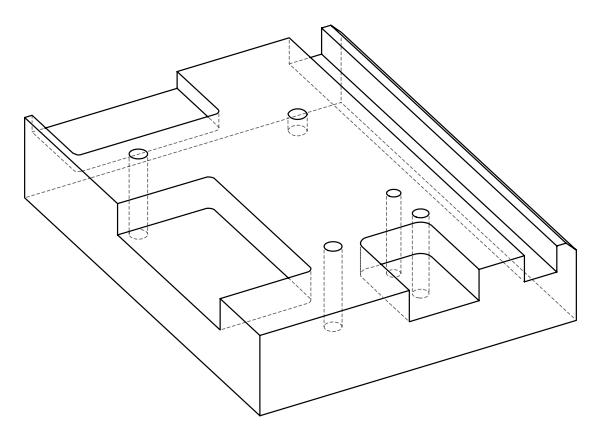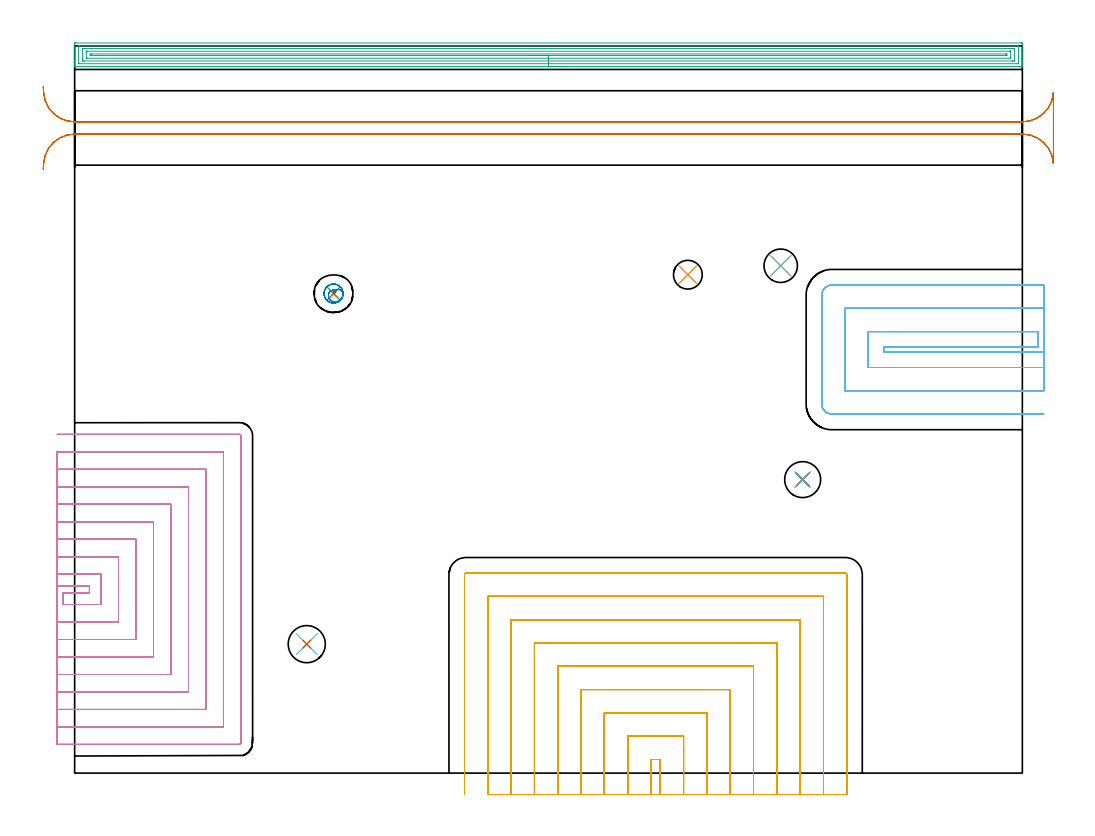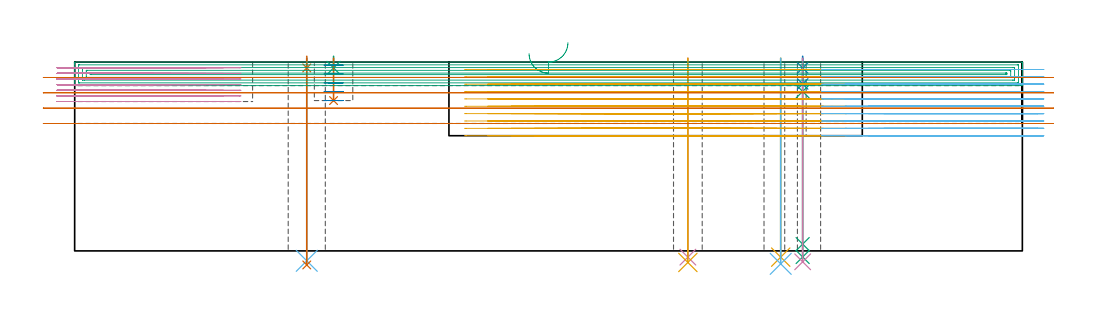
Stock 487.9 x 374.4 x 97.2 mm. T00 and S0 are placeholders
(PLAN: 19 operations, 15 tool changes, 177.5 min)
(1 SPOT_DRILL | STEP1HOLE_1 | NXT0321_9005460120000 | 0.05 min | 182 mm3)
(2 SPOT_DRILL_1 | STEP1HOLE_2 | NXT0321_9005460120000 | 0.05 min | 182 mm3)
(3 SPOT_DRILL_2 | STEP1POCKET | NXT0321_9005460120000 | 0.05 min | 182 mm3)
(4 DRILL_THROUGH_HOLE_FROM_SOLID_MATERIAL | STEP1HOLE | NXT0301_065 | 0.41 min | 6698 mm3)
(5 DRILL_TO_ENLARGE_THROUGH_HOLE | STEP1HOLE | UGT0301_279 | 0.42 min | 9976 mm3)
(6 DRILL_THROUGH_HOLE_INTO_CENTER | STEP1HOLE_1 | UGT0301_515 | 0.42 min | 10751 mm3)
(7 DRILL_TO_ENLARGE_THROUGH_HOLE_1 | STEP1HOLE_1 | UGT0301_258 | 0.43 min | 16859 mm3)
(8 DRILL_BLIND_HOLE_INTO_CENTER | STEP1HOLE_2 | NXT0301_046 | 0.05 min | 358 mm3)
(9 GUN_DRILL_THROUGH_HOLE | STEP1HOLE_2 | UGT0307_003 | 0.49 min | 3303 mm3)
(10 SPADE_DRILL_TO_ENLARGE_THROUGH_HOLE | STEP1HOLE_2 | UGT0306_009 | 0.42 min | 22227 mm3)
(11 DRILL_THROUGH_HOLE_FROM_SOLID_MATERIAL_1 | STEP1HOLE_3 | NXT0301_065 | 0.41 min | 6693 mm3)
(12 DRILL_TO_ENLARGE_THROUGH_HOLE_2 | STEP1HOLE_3 | UGT0301_243 | 0.43 min | 15840 mm3)
(13 DRILL_BLIND_HOLE_INTO_CENTER_1 | STEP1POCKET | UGT0301_515 | 0.09 min | 1775 mm3)
(14 MILL_ROUGH_BLIND_HOLE_CONTOUR | STEP1POCKET | NXT0201_013 | Spiral | 1.14 min | 4130 mm3)
(15 AREA_MILL | FG_CHAMFER_SURFACE | UGT0205_001 | 19.72 min | 35713 mm3)
(16 MILL_SLOT | SLOT_PARTIAL_RECTANGULAR | NXT0201_011 | Follow Part, ap 3, ae 75% | 46.74 min | 318724 mm3)
(17 MILL_SLOT_1 | SLOT_PARTIAL_RECTANGULAR_1 | NXT0201_012 | Follow Part, ap 4, ae 75% | 75.32 min | 894003 mm3)
(18 MILL_SLOT_2 | SLOT_PARTIAL_RECTANGULAR_2 | NXT0201_012 | Follow Part, ap 4, ae 75% | 21.91 min | 345135 mm3)
(19 MILL_RECTANGULAR_SLOT | SLOT_RECTANGULAR | UGT0201_004 | Follow Part, ap 8, ae 75% | 8.99 min | 590481 mm3)
(TOOL NXT0321_9005460120000 | NC Spot Drill, 142deg, 12mm, Carbide, Uncoated | D12 PA142 FL30 Z2)
(TOOL NXT0301_065 | Carbide Drill 9.4mm [860.1-0940-075A1-MM 2214] | D9.4 PA140 FL98 Z2)
(TOOL UGT0301_279 | Twist Drill 14.8 mm | D14.8 PA118 FL114 Z2)
(TOOL UGT0301_515 | Carbide Drill 12.0 mm | D12 PA118 FL101 Z2)
(TOOL UGT0301_258 | Twist Drill 19.1 mm | D19.1 PA118 FL140 Z2)
(TOOL NXT0301_046 | Carbide Drill 7.5mm [860.1-0750-038A1-MM 2214] | D7.5 PA140 FL53 Z2)
(TOOL UGT0307_003 | Gun Drill 7 mm | D7 PA130 FL24 Z1)
(TOOL UGT0306_009 | Spade Drill 18.5mm | D18.5 PA132 FL10 Z2)
(TOOL UGT0301_243 | Twist Drill 17.2 mm | D17.2 PA118 FL130 Z2)
(TOOL NXT0201_013 | ENDMILL 10mm | D10 FL30 Z4)
(TOOL UGT0205_001 | Chamfer Mill 20 x 3 x 45 deg. | D20 FL50 Z2)
(TOOL NXT0201_011 | ENDMILL 12mm [2P460-1200-NA 1630] | D12 FL38 Z6)
(TOOL NXT0201_012 | ENDMILL 16mm [2P460-1600-NA 1630] | D16 FL38 Z6)
(TOOL UGT0201_004 | End Mill 32 mm | D32 FL53 Z6)
(OP 1 SPOT_DRILL)
G17 G21 G94 G90
T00 M6
G54
G17 G0 G90 X119.5 Y66.4 S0 M3
G43 Z107.2 H0
G94 G81 G98 Z94.2 F250. R100.2
G80
M5
M2
(OP 2 SPOT_DRILL_1)
G17 G21 G94 G90
T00 M6
G54
G17 G0 G90 X374.8 Y151.1 S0 M3
G43 Z107.2 H0
G94 G81 G98 Z94.2 F250. R100.2
G80
M5
M2
(OP 3 SPOT_DRILL_2)
G17 G21 G94 G90
T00 M6
G54
G17 G0 G90 X133.3 Y246.9 S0 M3
G43 Z107.2 H0
G94 G81 G98 Z94.2 F250. R100.2
G80
M5
M2
(OP 4 DRILL_THROUGH_HOLE_FROM_SOLID_MATERIAL)
G17 G21 G94 G90
T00 M6
G54
G17 G0 G90 X315.7 Y256.6 S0 M3
G43 Z107.2 H1
G94 G81 G98 Z-3.211 F250. R99.2
G80
M5
M2
(OP 5 DRILL_TO_ENLARGE_THROUGH_HOLE)
G17 G21 G94 G90
T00 M6
G54
G17 G0 G90 X315.7 Y256.6 S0 M3
G43 Z107.2 H0
G94 G73 G98 Z-5.946 F250. Q14.735 R99.2
G80
M5
M2
(OP 6 DRILL_THROUGH_HOLE_INTO_CENTER)
G17 G21 G94 G90
T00 M6
G54
G17 G0 G90 X119.5 Y66.4 S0 M3
G43 Z107.2 H0
G94 G73 G98 Z-5.105 F250. Q11.367 R99.2
G80
M5
M2
(OP 7 DRILL_TO_ENLARGE_THROUGH_HOLE_1)
G17 G21 G94 G90
T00 M6
G54
G17 G0 G90 X119.5 Y66.4 S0 M3
G43 Z107.2 H0
G94 G73 G98 Z-7.238 F250. Q17.406 R99.2
G80
M5
M2
(OP 8 DRILL_BLIND_HOLE_INTO_CENTER)
G17 G21 G94 G90
T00 M6
G54
G17 G0 G90 X374.8 Y151.1 S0 M3
G43 Z107.2 H1
G94 G81 G98 Z85.95 F250. R99.2
G80
M5
M2
(OP 9 GUN_DRILL_THROUGH_HOLE)
G17 G21 G94 G90
T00 M6
G54
G17 G0 G90 X374.8 Y151.1 M8
G43 Z107.2 H0
Z97.041
S716 M3
G94 G1 Z82.092 F125. M26
G4 X.084
Z3.5 F250.
G4 X.084
Z-3.132 F125.
G4 X.084
M5
M9
G0 Z97.041
Z107.2
M2
(OP 10 SPADE_DRILL_TO_ENLARGE_THROUGH_HOLE)
G17 G21 G94 G90
T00 M6
G54
G17 G0 G90 X374.8 Y151.1 S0 M3
G43 Z107.2 H0
G94 G73 G98 Z-5.618 F250. Q17.136 R99.2
G80
M5
M2
(OP 11 DRILL_THROUGH_HOLE_FROM_SOLID_MATERIAL_1)
G17 G21 G94 G90
T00 M6
G54
G17 G0 G90 X363.5 Y261.2 S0 M3
G43 Z107.2 H1
G94 G81 G98 Z-3.211 F250. R99.2
G80
M5
M2
(OP 12 DRILL_TO_ENLARGE_THROUGH_HOLE_2)
G17 G21 G94 G90
T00 M6
G54
G17 G0 G90 X363.5 Y261.2 S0 M3
G43 Z107.2 H0
G94 G73 G98 Z-6.667 F250. Q14.838 R99.2
G80
M5
M2
(OP 13 DRILL_BLIND_HOLE_INTO_CENTER_1)
G17 G21 G94 G90
T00 M6
G54
G17 G0 G90 X133.3 Y246.9 S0 M3
G43 Z107.2 H0
G94 G81 G98 Z77.4 F250. R99.2
G80
M5
M2
(OP 14 MILL_ROUGH_BLIND_HOLE_CONTOUR)
G17 G21 G94 G90
T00 M6
G54
G17 G0 G90 X133.3 Y246.9 S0 M3
G43 Z107.2 H0
Z95.64
G94 G3 X133.355 Y248.64 R0.871 F250.
X130.855 Y247.054 R2.518
X133.539 Y242.622 R3.252
X138.161 Y246.286 R4.215
X133.914 Y251.761 R4.9
X138.161 Y246.286 R-4.9
X136.038 Y249.024 R2.45
X133.3 Y246.9 R2.45
G0 Z91.08
G3 X133.355 Y248.64 R0.871
X130.855 Y247.054 R2.518
X133.539 Y242.622 R3.252
X138.161 Y246.286 R4.215
X133.914 Y251.761 R4.9
X138.161 Y246.286 R-4.9
X136.038 Y249.024 R2.45
X133.3 Y246.9 R2.45
G0 Z86.52
G3 X133.355 Y248.64 R0.871
X130.855 Y247.054 R2.518
X133.539 Y242.622 R3.252
X138.161 Y246.286 R4.215
X133.914 Y251.761 R4.9
X138.161 Y246.286 R-4.9
X136.038 Y249.024 R2.45
X133.3 Y246.9 R2.45
G0 Z81.96
G3 X133.355 Y248.64 R0.871
X130.855 Y247.054 R2.518
X133.539 Y242.622 R3.252
X138.161 Y246.286 R4.215
X133.914 Y251.761 R4.9
X138.161 Y246.286 R-4.9
X136.038 Y249.024 R2.45
X133.3 Y246.9 R2.45
G0 Z77.4
G3 X133.355 Y248.64 R0.871
X130.855 Y247.054 R2.518
X133.539 Y242.622 R3.252
X138.161 Y246.286 R4.215
X133.914 Y251.761 R4.9
X138.161 Y246.286 R-4.9
X136.038 Y249.024 R2.45
X133.3 Y246.9 R2.45
G0 Z107.2
M5
M2
(OP 15 AREA_MILL)
G17 G21 G94 G90
T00 M6
G54
G17 G0 G90 X253.95 Y363.8 S1061 M3
G43 Z107.2 H0
G94 G1 X253.912 Z106.328 F250.
X253.798 Z105.463
X253.609 Z104.612
X253.347 Z103.78
X253.013 Z102.974
X252.61 Z102.2
X252.142 Z101.464
X251.61 Z100.772
X251.021 Z100.129
X250.378 Z99.54
X249.686 Z99.008
X248.95 Z98.54
X248.176 Z98.137
X247.37 Z97.803
X246.538 Z97.541
X245.687 Z97.352
X244.822 Z97.238
X243.95 Z97.2
X0.166
X0.01 Y363.802 Z97.188
X0.002 Y363.933 Z97.059
X0. Y364.07 Z96.93
Y364.385 Z96.614
Y365.037 Z95.958
Y366.238 Z94.759
Y366.787 Z94.207
Y375.263 Z85.734
X0.003 Y375.538 Z85.459
X0.01 Y375.893 Z85.105
X0.246 Y375.897 Z85.101
X0.613 Y375.9 Z85.1
X487.287
X487.654 Y375.897 Z85.101
X487.89 Y375.893 Z85.105
X487.896 Y375.538 Z85.459
X487.9 Y374.937 Z86.06
Y366.787 Z94.207
Y366.238 Z94.759
Y365.912 Z95.084
Y365.363 Z95.633
Y365.037 Z95.958
Y364.385 Z96.614
Y364.07 Z96.93
X487.898 Y363.933 Z97.059
X487.89 Y363.802 Z97.188
X487.734 Y363.8 Z97.2
X243.95
Y365.214 Z95.786
X2.399 Y365.215 Z95.785
X2.217 Y365.216 Z95.784
X2.051 Y365.22 Z95.78
X2.016 Y365.221 Z95.779
X2.01 Y365.241 Z95.759
X2.006 Y365.27 Z95.73
X2.001 Y365.427 Z95.573
X2. Y374.178 Z86.822
X2.002 Y374.309 Z86.691
X2.006 Y374.413 Z86.587
X2.01 Y374.476 Z86.524
X2.044 Y374.479 Z86.521
X2.399 Y374.484 Z86.516
X2.58 Y374.485 Z86.515
X485.501
X485.683 Y374.484 Z86.516
X485.849 Y374.48 Z86.52
X485.884 Y374.479 Z86.521
X485.89 Y374.459 Z86.541
X485.894 Y374.43 Z86.57
X485.899 Y374.273 Z86.727
X485.9 Y365.522 Z95.478
X485.898 Y365.391 Z95.609
X485.894 Y365.287 Z95.713
X485.89 Y365.224 Z95.776
X485.856 Y365.221 Z95.779
X485.501 Y365.216 Z95.784
X485.32 Y365.215 Z95.785
X243.95 Y365.214 Z95.786
Y366.628 Z94.372
X5.078 Y366.629 Z94.371
X4.345 Y366.63 Z94.37
X4.185 Y366.632 Z94.368
X4.032 Y366.635 Z94.365
X4.01 Y366.787 Z94.213
X4.004 Y366.965 Z94.035
X4. Y367.662 Z93.338
Y367.843 Z93.157
X4.001 Y372.913 Z88.087
X4.003 Y373.003 Z87.997
X4.007 Y373.048 Z87.952
X4.01 Y373.065 Z87.935
X4.028 Y373.067 Z87.933
X4.185 Y373.069 Z87.931
X4.916 Y373.071 Z87.929
X5.078 Y373.072 Z87.928
X482.822 Y373.071 Z87.929
X483.555 Y373.07 Z87.93
X483.715 Y373.068 Z87.932
X483.868 Y373.065 Z87.935
X483.89 Y372.913 Z88.087
X483.896 Y372.735 Z88.265
X483.9 Y372.038 Z88.962
Y371.857 Z89.143
X483.899 Y366.787 Z94.213
X483.897 Y366.697 Z94.303
X483.893 Y366.652 Z94.348
X483.89 Y366.635 Z94.365
X483.872 Y366.633 Z94.367
X483.715 Y366.631 Z94.369
X482.984 Y366.629 Z94.371
X482.822 Y366.628 Z94.372
X243.95
Y368.043 Z92.957
X6.476
X6.136 Y368.044 Z92.956
X6.08 Y368.045 Z92.955
X6.022 Y368.049 Z92.951
X6.01 Y368.052 Z92.948
X6.007 Y368.071 Z92.929
X6.004 Y368.119 Z92.881
X6. Y368.509 Z92.491
Y371.134 Z89.866
Y371.163 Z89.837
X6.008 Y371.586 Z89.414
X6.01 Y371.637 Z89.363
X6.02 Y371.651 Z89.349
X6.057 Y371.652 Z89.348
X6.191 Y371.655 Z89.345
X6.359 Y371.657 Z89.343
X481.425
X481.764 Y371.656 Z89.344
X481.82 Y371.655 Z89.345
X481.878 Y371.651 Z89.349
X481.89 Y371.648 Z89.352
X481.893 Y371.629 Z89.371
X481.896 Y371.581 Z89.419
X481.9 Y371.191 Z89.809
Y368.566 Z92.434
Y368.537 Z92.463
X481.892 Y368.114 Z92.886
X481.89 Y368.063 Z92.937
X481.88 Y368.049 Z92.951
X481.843 Y368.048 Z92.952
X481.709 Y368.045 Z92.955
X481.541 Y368.043 Z92.957
X243.95
Y369.457 Z91.543
X8.604
X8.216 Y369.461 Z91.539
X8.031 Y369.464 Z91.536
X8.01 Y369.565 Z91.435
X8.008 Y370.041 Z90.959
X8.016 Y370.236 Z90.764
X8.65 Y370.243 Z90.757
X479.296
X479.684 Y370.239 Z90.761
X479.869 Y370.236 Z90.764
X479.89 Y370.135 Z90.865
X479.899 Y369.652 Z91.348
X479.897 Y369.532 Z91.468
X479.894 Y369.487 Z91.513
X479.891 Y369.465 Z91.535
X479.851 Y369.463 Z91.537
X479.651 Y369.46 Z91.54
X479.25 Y369.457 Z91.543
X479.205
X243.95
X243.078 Z91.581
X242.214 Z91.695
X241.362 Z91.884
X240.53 Z92.146
X239.724 Z92.48
X238.95 Z92.883
X238.214 Z93.352
X237.522 Z93.883
X236.879 Z94.472
X236.29 Z95.115
X235.759 Z95.807
X235.29 Z96.543
X234.887 Z97.317
X234.553 Z98.123
X234.291 Z98.955
X234.102 Z99.807
X233.988 Z100.672
X233.95 Z101.543
G0 Z107.2
M5
M2
(OP 16 MILL_SLOT)
G17 G21 G94 G90
T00 M6
G54
G17 G0 G90 X-9. Y96.4 S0 M3
G43 Z107.2 H1
Z94.3
G94 G1 X-6. F250.
X7.6 F500.
Y92.8
X-6.
Y86.8
X13.6
Y102.4
X-6.
X-9. F250.
Y77.8
X-6.
X22.6 F500.
Y111.4
X-6.
X-9. F250.
Y68.8
X-6.
X31.6 F500.
Y120.4
X-6.
X-9. F250.
Y59.8
X-6.
X40.6 F500.
Y129.4
X-6.
X-9. F250.
Y50.8
X-6.
X49.6 F500.
Y138.4
X-6.
X-9. F250.
Y41.8
X-6.
X58.6 F500.
Y147.4
X-6.
X-9. F250.
Y32.8
X-6.
X67.6 F500.
Y156.4
X-6.
X-9. F250.
Y23.8
X-6.
X76.6 F500.
Y165.4
X-6.
X-9. F250.
Y14.8
X-6.
X84.8 F500.
G3 X85.6 Y15.6 R0.8
G1 Y173.6
G3 X84.8 Y174.4 R0.8
G1 X-6.
X-9. F250.
G0 Y96.4 Z91.4
G1 X-6.
X7.6 F500.
Y92.8
X-6.
Y86.8
X13.6
Y102.4
X-6.
X-9. F250.
Y77.8
X-6.
X22.6 F500.
Y111.4
X-6.
X-9. F250.
Y68.8
X-6.
X31.6 F500.
Y120.4
X-6.
X-9. F250.
Y59.8
X-6.
X40.6 F500.
Y129.4
X-6.
X-9. F250.
Y50.8
X-6.
X49.6 F500.
Y138.4
X-6.
X-9. F250.
Y41.8
X-6.
X58.6 F500.
Y147.4
X-6.
X-9. F250.
Y32.8
X-6.
X67.6 F500.
Y156.4
X-6.
X-9. F250.
Y23.8
X-6.
X76.6 F500.
Y165.4
X-6.
X-9. F250.
Y14.8
X-6.
X84.8 F500.
G3 X85.6 Y15.6 R0.8
G1 Y173.6
G3 X84.8 Y174.4 R0.8
G1 X-6.
X-9. F250.
G0 Y96.4 Z88.5
G1 X-6.
X7.6 F500.
Y92.8
X-6.
Y86.8
X13.6
Y102.4
X-6.
X-9. F250.
Y77.8
X-6.
X22.6 F500.
Y111.4
X-6.
X-9. F250.
Y68.8
X-6.
X31.6 F500.
Y120.4
X-6.
X-9. F250.
Y59.8
X-6.
X40.6 F500.
Y129.4
X-6.
X-9. F250.
Y50.8
X-6.
X49.6 F500.
Y138.4
X-6.
X-9. F250.
Y41.8
X-6.
X58.6 F500.
Y147.4
X-6.
X-9. F250.
Y32.8
X-6.
X67.6 F500.
Y156.4
X-6.
X-9. F250.
Y23.8
X-6.
X76.6 F500.
Y165.4
X-6.
X-9. F250.
Y14.8
X-6.
X84.8 F500.
G3 X85.6 Y15.6 R0.8
G1 Y173.6
G3 X84.8 Y174.4 R0.8
G1 X-6.
X-9. F250.
G0 Y96.4 Z85.6
G1 X-6.
X7.6 F500.
Y92.8
X-6.
Y86.8
X13.6
Y102.4
X-6.
X-9. F250.
Y77.8
X-6.
X22.6 F500.
Y111.4
X-6.
X-9. F250.
Y68.8
X-6.
X31.6 F500.
Y120.4
X-6.
X-9. F250.
Y59.8
X-6.
X40.6 F500.
Y129.4
X-6.
X-9. F250.
Y50.8
X-6.
X49.6 F500.
Y138.4
X-6.
X-9. F250.
Y41.8
X-6.
X58.6 F500.
Y147.4
X-6.
X-9. F250.
Y32.8
X-6.
X67.6 F500.
Y156.4
X-6.
X-9. F250.
Y23.8
X-6.
X76.6 F500.
Y165.4
X-6.
X-9. F250.
Y14.8
X-6.
X84.8 F500.
G3 X85.6 Y15.6 R0.8
G1 Y173.6
G3 X84.8 Y174.4 R0.8
G1 X-6.
X-9. F250.
G0 Y96.4 Z82.7
G1 X-6.
X7.6 F500.
Y92.8
X-6.
Y86.8
X13.6
Y102.4
X-6.
X-9. F250.
Y77.8
X-6.
X22.6 F500.
Y111.4
X-6.
X-9. F250.
Y68.8
X-6.
X31.6 F500.
Y120.4
X-6.
X-9. F250.
Y59.8
X-6.
X40.6 F500.
Y129.4
X-6.
X-9. F250.
Y50.8
X-6.
X49.6 F500.
Y138.4
X-6.
X-9. F250.
Y41.8
X-6.
X58.6 F500.
Y147.4
X-6.
X-9. F250.
Y32.8
X-6.
X67.6 F500.
Y156.4
X-6.
X-9. F250.
Y23.8
X-6.
X76.6 F500.
Y165.4
X-6.
X-9. F250.
Y14.8
X-6.
X84.8 F500.
G3 X85.6 Y15.6 R0.8
G1 Y173.6
G3 X84.8 Y174.4 R0.8
G1 X-6.
X-9. F250.
G0 Y96.4 Z79.8
G1 X-6.
X7.6 F500.
Y92.8
X-6.
Y86.8
X13.6
Y102.4
X-6.
X-9. F250.
Y77.8
X-6.
X22.6 F500.
Y111.4
X-6.
X-9. F250.
Y68.8
X-6.
X31.6 F500.
Y120.4
X-6.
X-9. F250.
Y59.8
X-6.
X40.6 F500.
Y129.4
X-6.
X-9. F250.
Y50.8
X-6.
X49.6 F500.
Y138.4
X-6.
X-9. F250.
Y41.8
X-6.
X58.6 F500.
Y147.4
X-6.
X-9. F250.
Y32.8
X-6.
X67.6 F500.
Y156.4
X-6.
X-9. F250.
Y23.8
X-6.
X76.6 F500.
Y165.4
X-6.
X-9. F250.
Y14.8
X-6.
X84.8 F500.
G3 X85.6 Y15.6 R0.8
G1 Y173.6
G3 X84.8 Y174.4 R0.8
G1 X-6.
X-9. F250.
G0 Y96.4 Z76.9
G1 X-6.
X7.6 F500.
Y92.8
X-6.
Y86.8
X13.6
Y102.4
X-6.
X-9. F250.
Y77.8
X-6.
X22.6 F500.
Y111.4
X-6.
X-9. F250.
Y68.8
X-6.
X31.6 F500.
Y120.4
X-6.
X-9. F250.
Y59.8
X-6.
X40.6 F500.
Y129.4
X-6.
X-9. F250.
Y50.8
X-6.
X49.6 F500.
Y138.4
X-6.
X-9. F250.
Y41.8
X-6.
X58.6 F500.
Y147.4
X-6.
X-9. F250.
Y32.8
X-6.
X67.6 F500.
Y156.4
X-6.
X-9. F250.
Y23.8
X-6.
X76.6 F500.
Y165.4
X-6.
X-9. F250.
Y14.8
X-6.
X84.8 F500.
G3 X85.6 Y15.6 R0.8
G1 Y173.6
G3 X84.8 Y174.4 R0.8
G1 X-6.
X-9. F250.
G0 Z107.2
M5
M2
(OP 17 MILL_SLOT_1)
G17 G21 G94 G90
T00 M6
G54
G17 G0 G90 X301.5 Y-11. S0 M3
G43 Z107.2 H1
Z93.41
G94 G1 Y-8. F250.
Y7. F500.
X296.7
Y-8.
Y-11. F250.
X313.5
Y-8.
Y19. F500.
X284.7
Y-8.
Y-11. F250.
X325.5
Y-8.
Y31. F500.
X272.7
Y-8.
Y-11. F250.
X337.5
Y-8.
Y43. F500.
X260.7
Y-8.
Y-11. F250.
X349.5
Y-8.
Y55. F500.
X248.7
Y-8.
Y-11. F250.
X361.5
Y-8.
Y67. F500.
X236.7
Y-8.
Y-11. F250.
X373.5
Y-8.
Y79. F500.
X224.7
Y-8.
Y-11. F250.
X385.5
Y-8.
Y91. F500.
X212.7
Y-8.
Y-11. F250.
X397.5
Y-8.
Y102.2 F500.
G3 X396.7 Y103. R0.8
G1 X201.5
G3 X200.7 Y102.2 R0.8
G1 Y-8.
Y-11. F250.
G0 X301.5 Z89.62
G1 Y-8.
Y7. F500.
X296.7
Y-8.
Y-11. F250.
X313.5
Y-8.
Y19. F500.
X284.7
Y-8.
Y-11. F250.
X325.5
Y-8.
Y31. F500.
X272.7
Y-8.
Y-11. F250.
X337.5
Y-8.
Y43. F500.
X260.7
Y-8.
Y-11. F250.
X349.5
Y-8.
Y55. F500.
X248.7
Y-8.
Y-11. F250.
X361.5
Y-8.
Y67. F500.
X236.7
Y-8.
Y-11. F250.
X373.5
Y-8.
Y79. F500.
X224.7
Y-8.
Y-11. F250.
X385.5
Y-8.
Y91. F500.
X212.7
Y-8.
Y-11. F250.
X397.5
Y-8.
Y102.2 F500.
G3 X396.7 Y103. R0.8
G1 X201.5
G3 X200.7 Y102.2 R0.8
G1 Y-8.
Y-11. F250.
G0 X301.5 Z85.83
G1 Y-8.
Y7. F500.
X296.7
Y-8.
Y-11. F250.
X313.5
Y-8.
Y19. F500.
X284.7
Y-8.
Y-11. F250.
X325.5
Y-8.
Y31. F500.
X272.7
Y-8.
Y-11. F250.
X337.5
Y-8.
Y43. F500.
X260.7
Y-8.
Y-11. F250.
X349.5
Y-8.
Y55. F500.
X248.7
Y-8.
Y-11. F250.
X361.5
Y-8.
Y67. F500.
X236.7
Y-8.
Y-11. F250.
X373.5
Y-8.
Y79. F500.
X224.7
Y-8.
Y-11. F250.
X385.5
Y-8.
Y91. F500.
X212.7
Y-8.
Y-11. F250.
X397.5
Y-8.
Y102.2 F500.
G3 X396.7 Y103. R0.8
G1 X201.5
G3 X200.7 Y102.2 R0.8
G1 Y-8.
Y-11. F250.
G0 X301.5 Z82.04
G1 Y-8.
Y7. F500.
X296.7
Y-8.
Y-11. F250.
X313.5
Y-8.
Y19. F500.
X284.7
Y-8.
Y-11. F250.
X325.5
Y-8.
Y31. F500.
X272.7
Y-8.
Y-11. F250.
X337.5
Y-8.
Y43. F500.
X260.7
Y-8.
Y-11. F250.
X349.5
Y-8.
Y55. F500.
X248.7
Y-8.
Y-11. F250.
X361.5
Y-8.
Y67. F500.
X236.7
Y-8.
Y-11. F250.
X373.5
Y-8.
Y79. F500.
X224.7
Y-8.
Y-11. F250.
X385.5
Y-8.
Y91. F500.
X212.7
Y-8.
Y-11. F250.
X397.5
Y-8.
Y102.2 F500.
G3 X396.7 Y103. R0.8
G1 X201.5
G3 X200.7 Y102.2 R0.8
G1 Y-8.
Y-11. F250.
G0 X301.5 Z78.25
G1 Y-8.
Y7. F500.
X296.7
Y-8.
Y-11. F250.
X313.5
Y-8.
Y19. F500.
X284.7
Y-8.
Y-11. F250.
X325.5
Y-8.
Y31. F500.
X272.7
Y-8.
Y-11. F250.
X337.5
Y-8.
Y43. F500.
X260.7
Y-8.
Y-11. F250.
X349.5
Y-8.
Y55. F500.
X248.7
Y-8.
Y-11. F250.
X361.5
Y-8.
Y67. F500.
X236.7
Y-8.
Y-11. F250.
X373.5
Y-8.
Y79. F500.
X224.7
Y-8.
Y-11. F250.
X385.5
Y-8.
Y91. F500.
X212.7
Y-8.
Y-11. F250.
X397.5
Y-8.
Y102.2 F500.
G3 X396.7 Y103. R0.8
G1 X201.5
G3 X200.7 Y102.2 R0.8
G1 Y-8.
Y-11. F250.
G0 X301.5 Z74.46
G1 Y-8.
Y7. F500.
X296.7
Y-8.
Y-11. F250.
X313.5
Y-8.
Y19. F500.
X284.7
Y-8.
Y-11. F250.
X325.5
Y-8.
Y31. F500.
X272.7
Y-8.
Y-11. F250.
X337.5
Y-8.
Y43. F500.
X260.7
Y-8.
Y-11. F250.
X349.5
Y-8.
Y55. F500.
X248.7
Y-8.
Y-11. F250.
X361.5
Y-8.
Y67. F500.
X236.7
Y-8.
Y-11. F250.
X373.5
Y-8.
Y79. F500.
X224.7
Y-8.
Y-11. F250.
X385.5
Y-8.
Y91. F500.
X212.7
Y-8.
Y-11. F250.
X397.5
Y-8.
Y102.2 F500.
G3 X396.7 Y103. R0.8
G1 X201.5
G3 X200.7 Y102.2 R0.8
G1 Y-8.
Y-11. F250.
G0 X301.5 Z70.67
G1 Y-8.
Y7. F500.
X296.7
Y-8.
Y-11. F250.
X313.5
Y-8.
Y19. F500.
X284.7
Y-8.
Y-11. F250.
X325.5
Y-8.
Y31. F500.
X272.7
Y-8.
Y-11. F250.
X337.5
Y-8.
Y43. F500.
X260.7
Y-8.
Y-11. F250.
X349.5
Y-8.
Y55. F500.
X248.7
Y-8.
Y-11. F250.
X361.5
Y-8.
Y67. F500.
X236.7
Y-8.
Y-11. F250.
X373.5
Y-8.
Y79. F500.
X224.7
Y-8.
Y-11. F250.
X385.5
Y-8.
Y91. F500.
X212.7
Y-8.
Y-11. F250.
X397.5
Y-8.
Y102.2 F500.
G3 X396.7 Y103. R0.8
G1 X201.5
G3 X200.7 Y102.2 R0.8
G1 Y-8.
Y-11. F250.
G0 X301.5 Z66.88
G1 Y-8.
Y7. F500.
X296.7
Y-8.
Y-11. F250.
X313.5
Y-8.
Y19. F500.
X284.7
Y-8.
Y-11. F250.
X325.5
Y-8.
Y31. F500.
X272.7
Y-8.
Y-11. F250.
X337.5
Y-8.
Y43. F500.
X260.7
Y-8.
Y-11. F250.
X349.5
Y-8.
Y55. F500.
X248.7
Y-8.
Y-11. F250.
X361.5
Y-8.
Y67. F500.
X236.7
Y-8.
Y-11. F250.
X373.5
Y-8.
Y79. F500.
X224.7
Y-8.
Y-11. F250.
X385.5
Y-8.
Y91. F500.
X212.7
Y-8.
Y-11. F250.
X397.5
Y-8.
Y102.2 F500.
G3 X396.7 Y103. R0.8
G1 X201.5
G3 X200.7 Y102.2 R0.8
G1 Y-8.
Y-11. F250.
G0 X301.5 Z63.09
G1 Y-8.
Y7. F500.
X296.7
Y-8.
Y-11. F250.
X313.5
Y-8.
Y19. F500.
X284.7
Y-8.
Y-11. F250.
X325.5
Y-8.
Y31. F500.
X272.7
Y-8.
Y-11. F250.
X337.5
Y-8.
Y43. F500.
X260.7
Y-8.
Y-11. F250.
X349.5
Y-8.
Y55. F500.
X248.7
Y-8.
Y-11. F250.
X361.5
Y-8.
Y67. F500.
X236.7
Y-8.
Y-11. F250.
X373.5
Y-8.
Y79. F500.
X224.7
Y-8.
Y-11. F250.
X385.5
Y-8.
Y91. F500.
X212.7
Y-8.
Y-11. F250.
X397.5
Y-8.
Y102.2 F500.
G3 X396.7 Y103. R0.8
G1 X201.5
G3 X200.7 Y102.2 R0.8
G1 Y-8.
Y-11. F250.
G0 X301.5 Z59.3
G1 Y-8.
Y7. F500.
X296.7
Y-8.
Y-11. F250.
X313.5
Y-8.
Y19. F500.
X284.7
Y-8.
Y-11. F250.
X325.5
Y-8.
Y31. F500.
X272.7
Y-8.
Y-11. F250.
X337.5
Y-8.
Y43. F500.
X260.7
Y-8.
Y-11. F250.
X349.5
Y-8.
Y55. F500.
X248.7
Y-8.
Y-11. F250.
X361.5
Y-8.
Y67. F500.
X236.7
Y-8.
Y-11. F250.
X373.5
Y-8.
Y79. F500.
X224.7
Y-8.
Y-11. F250.
X385.5
Y-8.
Y91. F500.
X212.7
Y-8.
Y-11. F250.
X397.5
Y-8.
Y102.2 F500.
G3 X396.7 Y103. R0.8
G1 X201.5
G3 X200.7 Y102.2 R0.8
G1 Y-8.
Y-11. F250.
G0 Z107.2
M5
M2
(OP 18 MILL_SLOT_2)
G17 G21 G94 G90
T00 M6
G54
G17 G0 G90 X498.9 Y216.8 S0 M3
G43 Z107.2 H1
Z93.41
G94 G1 X495.9 F250.
X416.6 F500.
Y219.3
X495.9
Y227.3
X408.6
Y208.8
X495.9
X498.9 F250.
Y239.3
X495.9
X396.6 F500.
Y196.8
X495.9
X498.9 F250.
Y251.3
X495.9
X389.9 F500.
G3 X384.6 Y246. R5.3
G1 Y190.1
G3 X389.9 Y184.8 R5.3
G1 X495.9
X498.9 F250.
G0 Y216.8 Z89.62
G1 X495.9
X416.6 F500.
Y219.3
X495.9
Y227.3
X408.6
Y208.8
X495.9
X498.9 F250.
Y239.3
X495.9
X396.6 F500.
Y196.8
X495.9
X498.9 F250.
Y251.3
X495.9
X389.9 F500.
G3 X384.6 Y246. R5.3
G1 Y190.1
G3 X389.9 Y184.8 R5.3
G1 X495.9
X498.9 F250.
G0 Y216.8 Z85.83
G1 X495.9
X416.6 F500.
Y219.3
X495.9
Y227.3
X408.6
Y208.8
X495.9
X498.9 F250.
Y239.3
X495.9
X396.6 F500.
Y196.8
X495.9
X498.9 F250.
Y251.3
X495.9
X389.9 F500.
G3 X384.6 Y246. R5.3
G1 Y190.1
G3 X389.9 Y184.8 R5.3
G1 X495.9
X498.9 F250.
G0 Y216.8 Z82.04
G1 X495.9
X416.6 F500.
Y219.3
X495.9
Y227.3
X408.6
Y208.8
X495.9
X498.9 F250.
Y239.3
X495.9
X396.6 F500.
Y196.8
X495.9
X498.9 F250.
Y251.3
X495.9
X389.9 F500.
G3 X384.6 Y246. R5.3
G1 Y190.1
G3 X389.9 Y184.8 R5.3
G1 X495.9
X498.9 F250.
G0 Y216.8 Z78.25
G1 X495.9
X416.6 F500.
Y219.3
X495.9
Y227.3
X408.6
Y208.8
X495.9
X498.9 F250.
Y239.3
X495.9
X396.6 F500.
Y196.8
X495.9
X498.9 F250.
Y251.3
X495.9
X389.9 F500.
G3 X384.6 Y246. R5.3
G1 Y190.1
G3 X389.9 Y184.8 R5.3
G1 X495.9
X498.9 F250.
G0 Y216.8 Z74.46
G1 X495.9
X416.6 F500.
Y219.3
X495.9
Y227.3
X408.6
Y208.8
X495.9
X498.9 F250.
Y239.3
X495.9
X396.6 F500.
Y196.8
X495.9
X498.9 F250.
Y251.3
X495.9
X389.9 F500.
G3 X384.6 Y246. R5.3
G1 Y190.1
G3 X389.9 Y184.8 R5.3
G1 X495.9
X498.9 F250.
G0 Y216.8 Z70.67
G1 X495.9
X416.6 F500.
Y219.3
X495.9
Y227.3
X408.6
Y208.8
X495.9
X498.9 F250.
Y239.3
X495.9
X396.6 F500.
Y196.8
X495.9
X498.9 F250.
Y251.3
X495.9
X389.9 F500.
G3 X384.6 Y246. R5.3
G1 Y190.1
G3 X389.9 Y184.8 R5.3
G1 X495.9
X498.9 F250.
G0 Y216.8 Z66.88
G1 X495.9
X416.6 F500.
Y219.3
X495.9
Y227.3
X408.6
Y208.8
X495.9
X498.9 F250.
Y239.3
X495.9
X396.6 F500.
Y196.8
X495.9
X498.9 F250.
Y251.3
X495.9
X389.9 F500.
G3 X384.6 Y246. R5.3
G1 Y190.1
G3 X389.9 Y184.8 R5.3
G1 X495.9
X498.9 F250.
G0 Y216.8 Z63.09
G1 X495.9
X416.6 F500.
Y219.3
X495.9
Y227.3
X408.6
Y208.8
X495.9
X498.9 F250.
Y239.3
X495.9
X396.6 F500.
Y196.8
X495.9
X498.9 F250.
Y251.3
X495.9
X389.9 F500.
G3 X384.6 Y246. R5.3
G1 Y190.1
G3 X389.9 Y184.8 R5.3
G1 X495.9
X498.9 F250.
G0 Y216.8 Z59.3
G1 X495.9
X416.6 F500.
Y219.3
X495.9
Y227.3
X408.6
Y208.8
X495.9
X498.9 F250.
Y239.3
X495.9
X396.6 F500.
Y196.8
X495.9
X498.9 F250.
Y251.3
X495.9
X389.9 F500.
G3 X384.6 Y246. R5.3
G1 Y190.1
G3 X389.9 Y184.8 R5.3
G1 X495.9
X498.9 F250.
G0 Z107.2
M5
M2
(OP 19 MILL_RECTANGULAR_SLOT)
G17 G21 G94 G90
T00 M6
G54
G17 G0 G90 X-16.154 Y310.985 S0 M3
G43 Z107.2 H0
Z89.3
G94 G1 X-15.97 Y313.979 F250.
G2 X0. Y329. R16. F500.
G1 X487.9
G2 X503.87 Y313.979 R16.
G1 X503.9
Y350.321
X503.87
G2 X487.9 Y335.3 R16.
G1 X0.
G2 X-15.97 Y350.321 R16.
G1 X-16.154 Y353.315 F250.
G0 Y310.985 Z81.4
G1 X-15.97 Y313.979
G2 X0. Y329. R16. F500.
G1 X487.9
G2 X503.87 Y313.979 R16.
G1 X503.9
Y350.321
X503.87
G2 X487.9 Y335.3 R16.
G1 X0.
G2 X-15.97 Y350.321 R16.
G1 X-16.154 Y353.315 F250.
G0 Y310.985 Z73.5
G1 X-15.97 Y313.979
G2 X0. Y329. R16. F500.
G1 X487.9
G2 X503.87 Y313.979 R16.
G1 X503.9
Y350.321
X503.87
G2 X487.9 Y335.3 R16.
G1 X0.
G2 X-15.97 Y350.321 R16.
G1 X-16.154 Y353.315 F250.
G0 Y310.985 Z65.6
G1 X-15.97 Y313.979
G2 X0. Y329. R16. F500.
G1 X487.9
G2 X503.87 Y313.979 R16.
G1 X503.9
Y350.321
X503.87
G2 X487.9 Y335.3 R16.
G1 X0.
G2 X-15.97 Y350.321 R16.
G1 X-16.154 Y353.315 F250.
G0 Z107.2
M5
M2
